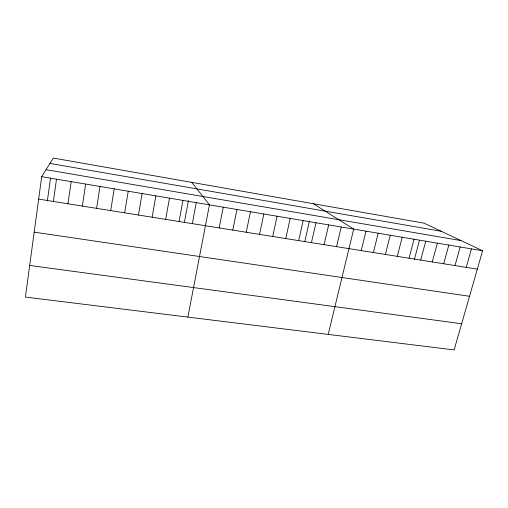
<?xml version="1.0" encoding="UTF-8"?>
<svg xmlns="http://www.w3.org/2000/svg" width="508" height="508" viewBox="0 0 508 508"><rect width="100%" height="100%" fill="white"/><g stroke="black" fill="none" stroke-linecap="round" stroke-linejoin="round"><path stroke-width="0.76" d="M41.694 176.676L25.4 297.072L454.127 349.929L482.6 250.755L424.009 223.158L53.296 158.071L41.694 176.676L482.6 250.755M47.358 200.958L50.521 178.124M53.378 201.454L56.509 179.165M67.939 203.778L71.158 181.623M82.347 206.077L85.655 184.061M96.603 208.35L99.993 186.468M110.706 210.604L114.186 188.855M124.663 212.833L128.226 191.211M138.474 215.036L142.113 193.548M152.146 217.221L155.861 195.859M165.671 219.38L169.469 198.145M179.064 221.52L182.931 200.406M184.347 222.536L188.411 200.552M192.316 223.634L196.253 202.641M187.871 317.106L209.442 204.857L191.77 182.385M219.177 227.921L223.266 207.181M232.778 230.092L236.938 209.48M246.234 232.239L250.463 211.753M259.55 234.366L263.843 214.001M272.72 236.468L277.082 216.224M285.763 238.55L290.189 218.427M298.666 240.614L303.155 220.605M304.736 241.751L309.435 220.993M311.436 242.653L315.982 222.764M324.072 244.666L328.682 224.898M336.582 246.666L341.255 227.006M328.212 334.404L353.695 229.095L313.347 203.727M361.22 250.596L366.008 231.165M373.355 252.54L378.2 233.216M385.369 254.457L390.265 235.242M397.262 256.356L402.209 237.249M409.042 258.235L414.039 239.236M414.439 259.258L419.481 240.246M420.7 260.096L425.748 241.205M432.245 261.938L437.344 243.154M443.681 263.766L448.824 245.085M455.003 265.57L460.191 246.99M466.217 267.36L471.449 248.882M29.68 265.455L461.639 323.761M34.188 232.15L469.525 296.297M38.659 199.104L477.323 269.132M46.05 169.691L461.016 240.589M49.955 163.424L441.217 231.267"/></g></svg>
